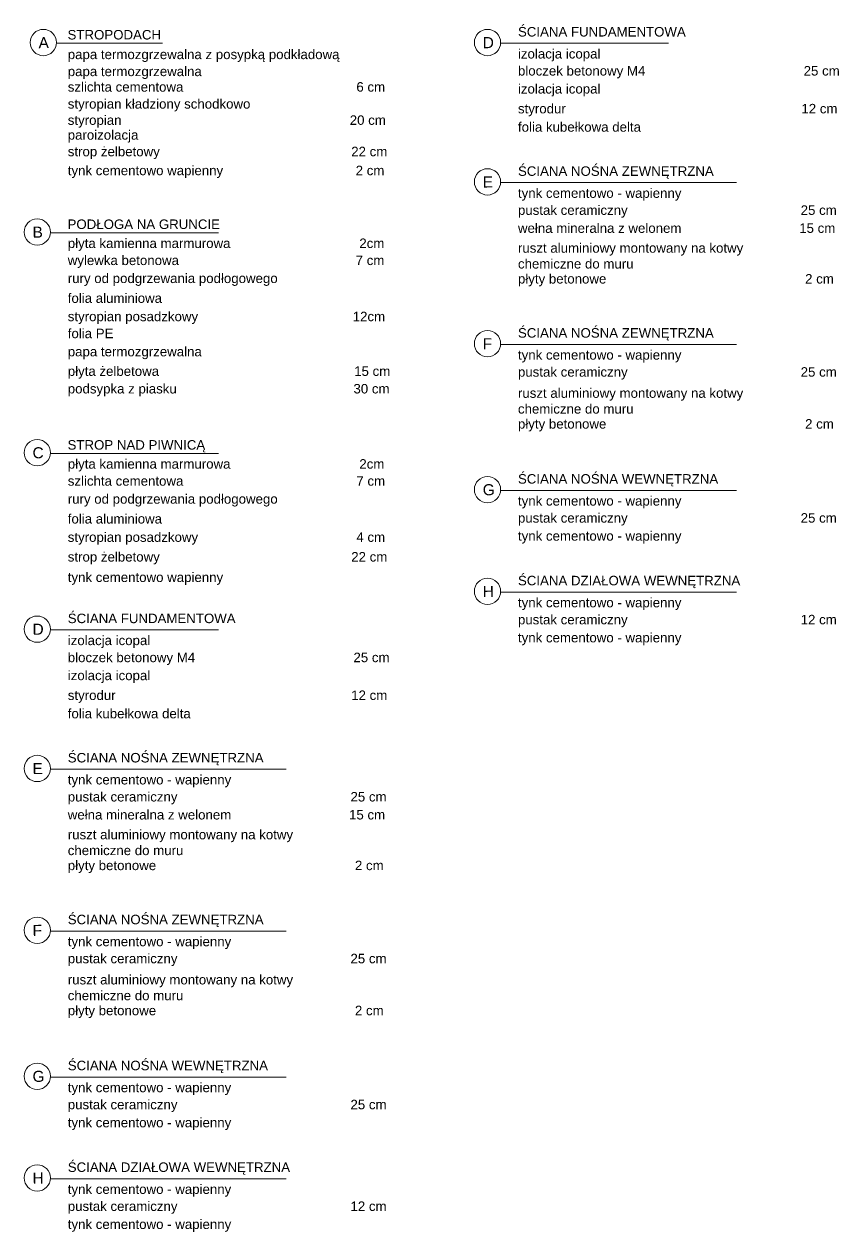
# Model space of a CAD drawing. Header units: millimetres. Extents: x -105266 to 178069, y 491 to 168574.
# Drawn here: x -72682 to -70105, y 35316 to 39136 of the extents above; entities that cross this region are included whole.
import ezdxf

# ---------------------------------------------------------------- set-up
doc = ezdxf.new("R2010")
doc.units = ezdxf.units.MM
doc.layers.add('A-sc wykończenie', color=6, linetype='Continuous', lineweight=18)
doc.layers.add('stolarka', color=1, linetype='Continuous', lineweight=5)
doc.styles.get("Standard").update_dxf_attribs({"font": 'arial.ttf'})

msp = doc.modelspace()

# ---------------------------------------------------------------- linework, layer by layer
at = {"layer": 'A-sc wykończenie'}
for p, q in [((-72579.45, 39074.93), (-72243.83, 39074.93)), ((-71174.61, 39074.93), (-70643.14, 39074.93)), ((-71174.61, 38634.32), (-70428.96, 38634.32)), ((-72598.53, 38475.64), (-72067.05, 38475.64)), ((-71174.61, 38122.61), (-70428.96, 38122.61)), ((-72598.53, 37777.84), (-72067.05, 37777.84)), ((-71174.61, 37660.96), (-70428.96, 37660.96)), ((-71174.61, 37339.37), (-70428.96, 37339.37)), ((-72598.53, 37219.75), (-72067.05, 37219.75)), ((-72598.53, 36779.14), (-71852.87, 36779.14)), ((-72598.53, 36267.43), (-71852.87, 36267.43)), ((-72598.53, 35805.78), (-71852.87, 35805.78)), ((-72598.53, 35484.19), (-71852.87, 35484.19))]:
    msp.add_line(p, q, dxfattribs=at)
at = {"layer": 'stolarka', "linetype": 'Continuous', "ltscale": 50}
for centre in [(-72620.94, 39077.4), (-71216.1, 39077.4), (-71216.1, 38636.78), (-72640.01, 38478.11), (-71216.1, 38125.08), (-72640.01, 37780.31), (-71216.1, 37663.43), (-71216.1, 37341.83), (-72640.01, 37222.22), (-72640.01, 36781.6), (-72640.01, 36269.9), (-72640.01, 35808.25), (-72640.01, 35486.65)]:
    msp.add_circle(centre, 41.56, dxfattribs=at)

# ---------------------------------------------------------------- texts
at = {"layer": 'A-sc wykończenie', "char_height": 30, "attachment_point": 1}
for s, width, insert in [('STROPODACH', 311.6291, (-72544.26, 39117.07)), ('ŚCIANA FUNDAMENTOWA', 927.8522, (-71119.7, 39126.42)), ('papa termozgrzewalna z posypką podkładową', 1356.5993, (-72543.61, 39054.95)), ('izolacja icopal                           ', 1165.8255, (-71119.7, 39056.87)), ('papa termozgrzewalna', 943.0777, (-72543.61, 39001.17)), ('bloczek betonowy M4                                           25 cm', 1063.0141, (-71119.7, 39002.97)), ('szlichta cementowa                                               6 cm', 1232.1011, (-72543.61, 38952.05)), ('izolacja icopal                           ', 1063.0141, (-71119.7, 38946.07)), ('styropian kładziony schodkowo', 824.9682, (-72543.61, 38898.41)), ('styrodur                                                                12 cm                                                  ', 1061.7811, (-71119.7, 38883.33)), ('styropian                                                              20 cm                                                         ', 1023.1237, (-72543.61, 38847.06)), ('folia kubełkowa delta', 1061.7811, (-71119.7, 38825.37)), ('paroizolacja', 204.3013, (-72543.78, 38800.21)), ('strop żelbetowy                                                    22 cm\\P                                         ', 1421.6233, (-72543.61, 38747.68)), ('ŚCIANA NOŚNA ZEWNĘTRZNA', 927.8522, (-71119.7, 38685.8)), ('tynk cementowo wapienny                                    2 cm', 1166.1113, (-72543.61, 38687.82)), ('tynk cementowo - wapienny                          ', 1165.8255, (-71119.7, 38616.25)), ('pustak ceramiczny                                               25 cm', 1063.0141, (-71119.7, 38562.35)), ('PODŁOGA NA GRUNCIE', 512.4189, (-72544.26, 38517.78)), ('wełna mineralna z welonem                                15 cm                          ', 1063.0141, (-71119.7, 38505.45)), ('płyta kamienna marmurowa                                   2cm', 1165.8255, (-72543.61, 38457.57)), ('ruszt aluminiowy montowany na kotwy \\Pchemiczne do muru                                                                                            ', 1360.1725, (-71119.7, 38442.71)), ('wylewka betonowa                                                7 cm', 1063.0141, (-72543.61, 38403.67)), ('rury od podgrzewania podłogowego                     ', 1063.0141, (-72543.61, 38346.77)), ('płyty betonowe                                                      2 cm                          ', 1063.0141, (-71119.7, 38345.23)), ('folia aluminiowa                                                    ', 1061.7811, (-72543.61, 38284.03)), ('styropian posadzkowy                                          12cm', 1061.7811, (-72543.61, 38226.08)), ('folia PE', 307.0972, (-72543.61, 38172.4)), ('ŚCIANA NOŚNA ZEWNĘTRZNA', 927.8522, (-71119.7, 38174.09)), ('papa termozgrzewalna', 959.2375, (-72543.61, 38114.98)), ('tynk cementowo - wapienny                          ', 1165.8255, (-71119.7, 38104.54)), ('płyta żelbetowa                                                     15 cm                                                   ', 1599.5119, (-72543.61, 38053.12)), ('pustak ceramiczny                                               25 cm', 1063.0141, (-71119.7, 38050.64)), ('podsypka z piasku                                                30 cm                                 ', 1077.2389, (-72543.61, 37997.6)), ('ruszt aluminiowy montowany na kotwy \\Pchemiczne do muru                                                                                            ', 1360.1725, (-71119.7, 37983.82)), ('płyty betonowe                                                      2 cm                          ', 1063.0141, (-71119.7, 37886.35)), ('STROP NAD PIWNICĄ', 512.4189, (-72544.26, 37819.98)), ('płyta kamienna marmurowa                                   2cm', 1165.8255, (-72543.61, 37759.77)), ('szlichta cementowa                                               7 cm', 1063.0141, (-72543.61, 37705.87)), ('ŚCIANA NOŚNA WEWNĘTRZNA', 927.8522, (-71119.7, 37712.45)), ('rury od podgrzewania podłogowego                     ', 1063.0141, (-72543.61, 37648.97)), ('tynk cementowo - wapienny                          ', 1165.8255, (-71119.7, 37642.9)), ('folia aluminiowa                                                    ', 1061.7811, (-72543.61, 37586.23)), ('pustak ceramiczny                                               25 cm', 1063.0141, (-71119.7, 37588.99)), ('styropian posadzkowy                                           4 cm', 1061.7811, (-72543.61, 37528.28)), ('tynk cementowo - wapienny                          ', 1165.8255, (-71119.7, 37531.98)), ('strop żelbetowy                                                    22 cm                                                   ', 1599.5119, (-72543.61, 37465.95)), ('tynk cementowo wapienny                                                                                                  ', 1599.5119, (-72543.61, 37401.33)), ('ŚCIANA DZIAŁOWA WEWNĘTRZNA', 927.8522, (-71119.7, 37390.85)), ('tynk cementowo - wapienny                          ', 1165.8255, (-71119.7, 37321.3)), ('ŚCIANA FUNDAMENTOWA', 927.8522, (-72543.61, 37271.24)), ('pustak ceramiczny                                               12 cm', 1063.0141, (-71119.7, 37267.4)), ('izolacja icopal                           ', 1165.8255, (-72543.61, 37201.69)), ('tynk cementowo - wapienny                          ', 1165.8255, (-71119.7, 37210.39)), ('bloczek betonowy M4                                           25 cm', 1063.0141, (-72543.61, 37147.79)), ('izolacja icopal                           ', 1063.0141, (-72543.61, 37090.89)), ('styrodur                                                                12 cm                                                  ', 1061.7811, (-72543.61, 37028.15)), ('folia kubełkowa delta', 1061.7811, (-72543.61, 36970.19)), ('ŚCIANA NOŚNA ZEWNĘTRZNA', 927.8522, (-72543.61, 36830.62)), ('tynk cementowo - wapienny                          ', 1165.8255, (-72543.61, 36761.07)), ('pustak ceramiczny                                               25 cm', 1063.0141, (-72543.61, 36707.17)), ('wełna mineralna z welonem                                15 cm                          ', 1063.0141, (-72543.61, 36650.27)), ('ruszt aluminiowy montowany na kotwy \\Pchemiczne do muru                                                                                            ', 1360.1725, (-72543.61, 36587.53)), ('płyty betonowe                                                      2 cm                          ', 1063.0141, (-72543.61, 36490.05)), ('ŚCIANA NOŚNA ZEWNĘTRZNA', 927.8522, (-72543.61, 36318.91)), ('tynk cementowo - wapienny                          ', 1165.8255, (-72543.61, 36249.36)), ('pustak ceramiczny                                               25 cm', 1063.0141, (-72543.61, 36195.46)), ('ruszt aluminiowy montowany na kotwy \\Pchemiczne do muru                                                                                            ', 1360.1725, (-72543.61, 36128.64)), ('płyty betonowe                                                      2 cm                          ', 1063.0141, (-72543.61, 36031.17)), ('ŚCIANA NOŚNA WEWNĘTRZNA', 927.8522, (-72543.61, 35857.27)), ('tynk cementowo - wapienny                          ', 1165.8255, (-72543.61, 35787.72)), ('pustak ceramiczny                                               25 cm', 1063.0141, (-72543.61, 35733.81)), ('tynk cementowo - wapienny                          ', 1165.8255, (-72543.61, 35676.8)), ('ŚCIANA DZIAŁOWA WEWNĘTRZNA', 927.8522, (-72543.61, 35535.67)), ('tynk cementowo - wapienny                          ', 1165.8255, (-72543.61, 35466.12)), ('pustak ceramiczny                                               12 cm', 1063.0141, (-72543.61, 35412.22)), ('tynk cementowo - wapienny                          ', 1165.8255, (-72543.61, 35355.21))]:
    msp.add_mtext_dynamic_manual_height_columns(s, width=width, gutter_width=12.5, heights=[0], dxfattribs=dict(at, insert=insert))
at = {"layer": 'stolarka', "linetype": 'Continuous', "ltscale": 50, "char_height": 35, "attachment_point": 1, "rotation": 0.4888}
for s, insert in [('A', (-72636.15, 39094.45)), ('D', (-71231.32, 39094.45)), ('E', (-71231.32, 38653.83)), ('B', (-72655.23, 38495.15)), ('F', (-71231.32, 38142.12)), ('C', (-72655.23, 37797.35)), ('G', (-71231.32, 37680.47)), ('H', (-71231.32, 37358.88)), ('D', (-72655.23, 37239.27)), ('E', (-72655.23, 36798.65)), ('F', (-72655.23, 36286.94)), ('G', (-72655.23, 35825.29)), ('H', (-72655.23, 35503.7))]:
    msp.add_mtext_dynamic_manual_height_columns(s, width=21.2468, gutter_width=12.5, heights=[0], dxfattribs=dict(at, insert=insert))

doc.saveas('drawing.dxf')
